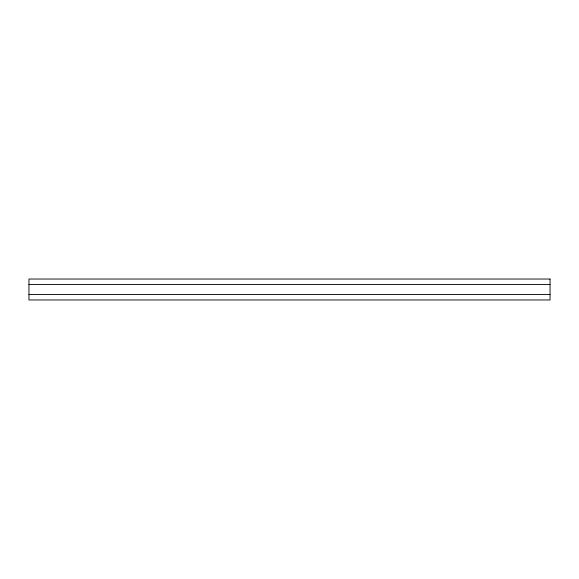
<?xml version="1.0" encoding="UTF-8"?>
<svg xmlns="http://www.w3.org/2000/svg" width="579" height="579" viewBox="0 0 579 579"><rect width="100%" height="100%" fill="white"/><g stroke="black" fill="none" stroke-linecap="round" stroke-linejoin="round"><path stroke-width="0.87" d="M28.95 284.463L550.05 284.463M28.95 294.537L550.05 294.537M550.05 279.035L28.95 279.035L28.95 299.965L550.05 299.965L550.05 279.035"/></g></svg>
